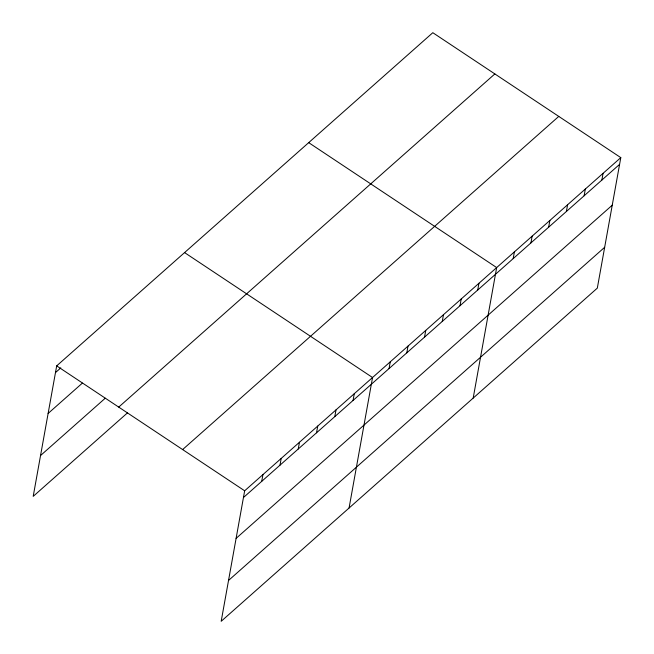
<?xml version="1.0" encoding="UTF-8"?>
<svg xmlns="http://www.w3.org/2000/svg" width="654" height="654" viewBox="0 0 654 654"><rect width="100%" height="100%" fill="white"/><g stroke="black" fill="none" stroke-linecap="round" stroke-linejoin="round"><path stroke-width="0.98" d="M620.801 157.63L244.661 490.794L221.183 621.3L597.315 288.128L620.801 157.63L432.817 32.7L56.685 365.872L33.199 496.37L127.595 412.764M261.714 481.36L262.933 474.616M279.986 465.174L281.195 458.429M298.257 448.996L299.467 442.251M316.528 432.809L317.738 426.065M334.791 416.631L336.009 409.886M353.062 400.444L354.28 393.7M349.064 508.019L372.551 377.522L184.567 252.591M389.065 368.554L390.283 361.809M406.796 352.849L408.014 346.105M424.528 337.145L425.746 330.401M442.259 321.441L443.477 314.697M459.999 305.729L461.209 298.984M477.731 290.024L478.941 283.28M473.194 398.073L496.672 267.576L308.696 142.646M513.194 258.608L514.404 251.864M530.925 242.904L532.135 236.159M548.657 227.2L549.867 220.455M566.389 211.487L567.598 204.743M584.12 195.783L585.338 189.039M601.852 180.079L603.07 173.335M55.467 372.617L60.797 367.891M48.118 413.451L82.379 383.113M40.548 455.536L105.253 398.221M118.717 407.099L494.857 73.927M182.63 449.568L558.769 116.404M243.443 497.539L619.583 164.375M236.102 538.381L612.234 205.209M228.524 580.458L604.664 247.294M56.685 365.872L244.661 490.794"/></g></svg>
